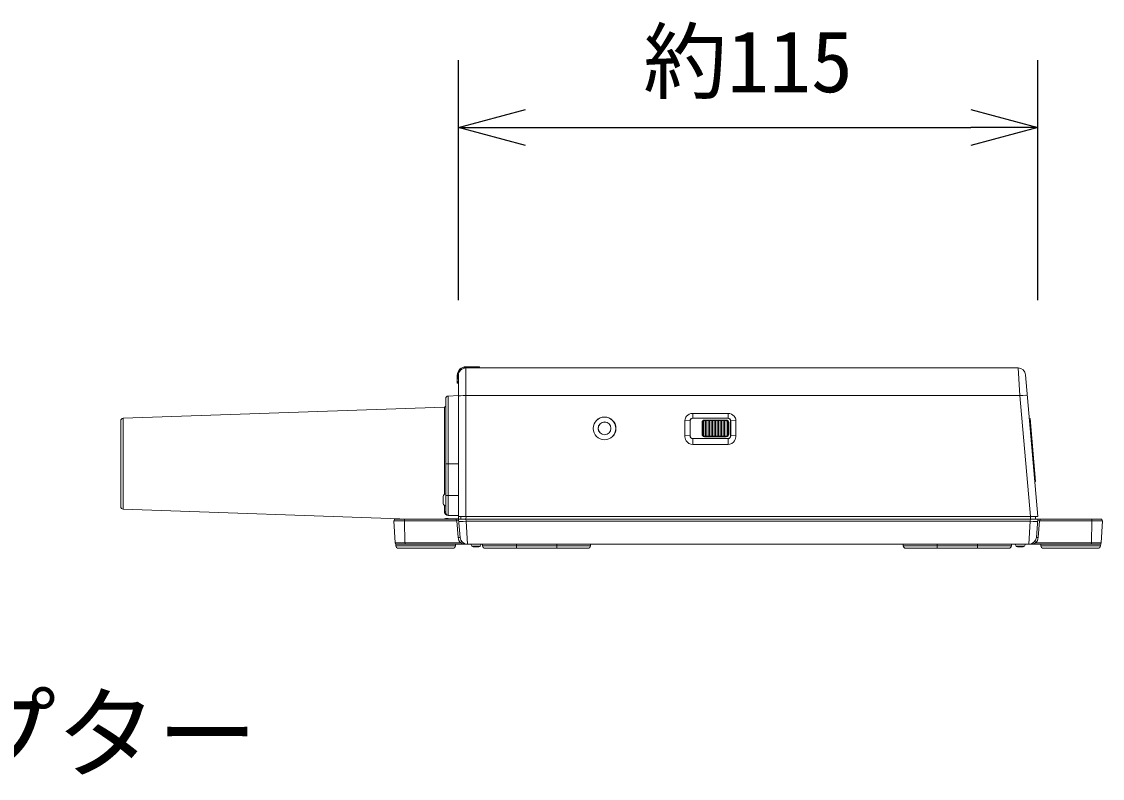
# Model space of a CAD drawing. Units: millimetres, scale not verified. Extents: x -63 to 62, y -116 to 117.
# Drawn here: x 4.11 to 36.28, y 6.1 to 28.63 of the extents above; entities that cross this region are included whole.
import ezdxf
from ezdxf.enums import TextEntityAlignment as Align

# ---------------------------------------------------------------- set-up
doc = ezdxf.new("R2010")
doc.units = ezdxf.units.MM
doc.header["$LTSCALE"] = 0.125
for name, color, linetype in [('0-0_0', 7, 'Continuous'), ('0-3_MOJI1', 7, 'Continuous'), ('0-5_SUNPO', 7, 'Continuous')]:
    doc.layers.add(name, color=color, linetype=linetype)
doc.layers.add('0-4_GAIKEI', color=1, linetype='Continuous', lineweight=18)
doc.styles.add('ＭＳ ゴシック', font='')
doc.styles.get('ＭＳ ゴシック').set_extended_font_data('MS Gothic')

# ---------------------------------------------------------------- blocks, each defined once
blk = doc.blocks.new('_OPEN30')
at = {"layer": '0-0_0'}
blk.add_line((0, 0), (-1, 0), dxfattribs=at)
blk.add_lwpolyline([(-1, 0.26795), (0, 0), (-1, -0.26795)], dxfattribs=at)
blk = doc.blocks.new('D22')
at = {"layer": '0-5_SUNPO'}
for p, q in [((81.6183, 274.2961), (81.6183, 281.4372)), ((98.8683, 274.2944), (98.8683, 281.4372)), ((83.6183, 279.4372), (96.8683, 279.4372))]:
    blk.add_line(p, q, dxfattribs=at)
at = {"layer": '0-5_SUNPO', "xscale": 2, "yscale": 2, "rotation": 180}
blk.add_blockref('_OPEN30', (81.6183, 279.4372), dxfattribs=at)
at = {"layer": '0-5_SUNPO', "xscale": 2, "yscale": 2}
blk.add_blockref('_OPEN30', (98.8683, 279.4372), dxfattribs=at)
at = {"layer": '0-5_SUNPO', "style": 'ＭＳ ゴシック'}
blk.add_text('約115', height=1.833, dxfattribs=at).set_placement((87.1183, 279.9372), align=Align.BOTTOM_LEFT)

msp = doc.modelspace()

# ---------------------------------------------------------------- linework, layer by layer
at = {"layer": '0-4_GAIKEI'}
for p, q in [((17.3392, 18.3566), (17.3393, 18.322)), ((17.7155, 18.3566), (17.3392, 18.3566)), ((17.3393, 18.3517), (17.7155, 18.3517)), ((17.7155, 18.3191), (17.7155, 18.3566)), ((17.0735, 17.8691), (17.0775, 18.0979)), ((17.0775, 18.0979), (17.1125, 18.0976)), ((17.0826, 18.0979), (17.0788, 17.8691)), ((17.336, 13.8941), (17.336, 18.3191)), ((17.3393, 18.322), (17.7155, 18.322)), ((17.7455, 18.3191), (17.7455, 18.3266)), ((17.111, 17.8691), (17.0735, 17.8691)), ((17.1109, 18.0012), (17.1087, 17.8691)), ((16.736, 17.4086), (16.736, 14.0096)), ((16.8084, 17.4835), (17.111, 17.4941)), ((16.8084, 13.9306), (16.8084, 17.4835)), ((34.1369, 13.8941), (33.8216, 17.4975)), ((7.1334, 16.8216), (16.6926, 17.1554)), ((16.6926, 17.1554), (16.6926, 14.5562)), ((7.061, 16.7467), (7.061, 14.1915)), ((7.1334, 16.8216), (7.1334, 14.1166)), ((24.0071, 16.7441), (23.8517, 16.7572)), ((23.8518, 16.3072), (23.8518, 16.7572)), ((24.0071, 16.7441), (24.011, 16.7441)), ((24.0071, 16.2941), (24.0071, 16.7441)), ((24.011, 16.2941), (24.011, 16.7441)), ((24.086, 16.9657), (24.086, 16.8191)), ((24.086, 16.9657), (25.136, 16.9657)), ((24.086, 16.823), (25.136, 16.823)), ((24.086, 16.8191), (25.136, 16.8191)), ((24.416, 16.296), (24.416, 16.742)), ((25.0835, 16.7666), (24.4385, 16.7666)), ((24.4385, 16.7487), (24.4385, 16.7666)), ((24.4385, 16.7487), (24.461, 16.7507)), ((24.461, 16.7507), (24.506, 16.7507)), ((24.461, 16.2873), (24.461, 16.7507)), ((24.566, 16.7468), (24.506, 16.7507)), ((24.506, 16.2873), (24.506, 16.7507)), ((24.566, 16.7468), (24.596, 16.7468)), ((24.566, 16.2913), (24.566, 16.7468)), ((24.596, 16.7468), (24.656, 16.7507)), ((24.596, 16.2913), (24.596, 16.7468)), ((24.656, 16.7507), (24.686, 16.7507)), ((24.656, 16.2873), (24.656, 16.7507)), ((24.746, 16.7468), (24.686, 16.7507)), ((24.686, 16.2873), (24.686, 16.7507)), ((24.746, 16.7468), (24.776, 16.7468)), ((24.746, 16.2913), (24.746, 16.7468)), ((24.776, 16.7468), (24.836, 16.7507)), ((24.776, 16.2913), (24.776, 16.7468)), ((24.836, 16.7507), (24.866, 16.7507)), ((24.836, 16.2873), (24.836, 16.7507)), ((24.926, 16.7468), (24.866, 16.7507)), ((24.866, 16.2873), (24.866, 16.7507)), ((24.926, 16.7468), (24.956, 16.7468)), ((24.926, 16.2913), (24.926, 16.7468)), ((24.956, 16.7468), (25.016, 16.7507)), ((24.956, 16.2913), (24.956, 16.7468)), ((25.016, 16.7507), (25.046, 16.7507)), ((25.016, 16.2873), (25.016, 16.7507)), ((25.0835, 16.7482), (25.046, 16.7507)), ((25.046, 16.2873), (25.046, 16.7507)), ((25.0835, 16.7482), (25.0835, 16.7666)), ((25.106, 16.296), (25.106, 16.742)), ((25.136, 16.9657), (25.136, 16.8191)), ((25.211, 16.7441), (25.211, 16.2941)), ((25.215, 16.7441), (25.211, 16.7441)), ((25.215, 16.7441), (25.3703, 16.7572)), ((25.215, 16.7441), (25.215, 16.2941)), ((25.3703, 16.7572), (25.3703, 16.3072)), ((34.1061, 16.808), (34.1285, 16.8099)), ((34.1285, 16.8099), (34.2919, 14.9421)), ((24.3635, 16.3466), (24.3635, 16.6916)), ((24.383, 16.6915), (24.3635, 16.6916)), ((24.383, 16.3465), (24.383, 16.6915)), ((24.386, 16.3293), (24.386, 16.7087)), ((25.136, 16.3293), (25.136, 16.7087)), ((25.139, 16.6915), (25.1585, 16.6916)), ((25.139, 16.3465), (25.139, 16.6915)), ((25.1585, 16.3466), (25.1585, 16.6916)), ((34.1192, 16.6585), (34.1416, 16.6605)), ((24.0071, 16.2941), (23.8518, 16.3071)), ((24.0071, 16.2941), (24.011, 16.2941)), ((25.136, 16.2191), (24.086, 16.2191)), ((24.086, 16.2191), (24.086, 16.0446)), ((25.136, 16.2151), (24.086, 16.2151)), ((24.383, 16.3465), (24.3635, 16.3466)), ((24.4385, 16.2893), (24.4385, 16.2716)), ((25.0835, 16.2716), (24.4385, 16.2716)), ((24.566, 16.2913), (24.506, 16.2873)), ((24.746, 16.2913), (24.686, 16.2873)), ((24.926, 16.2913), (24.866, 16.2873)), ((25.0835, 16.2898), (25.046, 16.2873)), ((25.0835, 16.2898), (25.0835, 16.2716)), ((25.136, 16.2191), (25.136, 16.0446)), ((25.139, 16.3465), (25.1585, 16.3466)), ((25.215, 16.2941), (25.211, 16.2941)), ((25.215, 16.2941), (25.3703, 16.3072)), ((25.136, 16.0446), (24.086, 16.0446)), ((16.736, 15.4691), (17.111, 15.4691)), ((34.2564, 15.0895), (34.2789, 15.0915)), ((34.2695, 14.9401), (34.2919, 14.9421)), ((16.661, 14.495), (16.661, 14.2832)), ((16.7347, 14.57), (16.7347, 14.2082)), ((16.7356, 14.57), (16.736, 14.5735)), ((16.736, 14.5241), (17.111, 14.5241)), ((16.6926, 14.222), (16.6926, 14.0475)), ((7.1334, 14.1166), (15.6519, 13.8191)), ((16.8084, 13.9347), (17.111, 13.9241)), ((16.8084, 13.9306), (17.111, 13.9201)), ((17.111, 13.8296), (16.8084, 13.8377)), ((17.111, 13.8941), (34.2847, 13.8941)), ((17.1874, 13.8941), (17.186, 13.8191)), ((17.3373, 13.8941), (17.336, 13.8191)), ((34.1347, 13.8941), (34.136, 13.8191)), ((17.0626, 13.7717), (15.1935, 13.7717)), ((17.111, 13.8191), (15.2385, 13.8191)), ((15.5179, 13.1117), (15.5076, 13.7717)), ((17.1063, 13.2719), (17.0626, 13.7717)), ((34.286, 13.8191), (17.111, 13.8191)), ((17.3352, 13.8191), (17.3409, 13.7537)), ((17.3409, 13.7537), (34.1312, 13.7537)), ((17.3828, 13.0691), (17.3409, 13.7537)), ((34.1312, 13.7537), (34.0892, 13.0691)), ((34.1312, 13.7537), (34.1369, 13.8191)), ((36.2336, 13.8191), (34.361, 13.8191)), ((34.4095, 13.7717), (34.3658, 13.2719)), ((36.2786, 13.7717), (34.4095, 13.7717)), ((35.9542, 13.1117), (35.9645, 13.7717)), ((36.244, 13.1117), (36.2786, 13.7717)), ((15.2477, 13.0202), (15.2446, 13.0792)), ((17.0244, 13.0202), (15.2477, 13.0202)), ((17.3828, 13.0691), (15.273, 13.0691)), ((16.9495, 12.9491), (15.3226, 12.9491)), ((17.0244, 13.0202), (17.027, 13.0691)), ((17.5105, 13.0166), (17.4802, 13.0691)), ((17.7615, 13.0166), (17.5105, 13.0166)), ((17.7226, 12.9941), (17.5495, 12.9941)), ((17.7615, 13.0166), (17.7918, 13.0691)), ((17.8278, 13.0215), (17.8262, 13.0691)), ((21.0443, 13.0215), (17.8278, 13.0215)), ((20.9693, 12.9491), (17.9028, 12.9491)), ((18.836, 12.9491), (18.836, 13.0691)), ((20.036, 12.9491), (20.036, 13.0691)), ((21.0443, 13.0215), (21.0459, 13.0691)), ((30.3528, 13.0215), (30.3512, 13.0691)), ((33.5693, 13.0215), (30.3528, 13.0215)), ((33.4943, 12.9491), (30.4278, 12.9491)), ((31.361, 12.9491), (31.361, 13.0691)), ((32.561, 12.9491), (32.561, 13.0691)), ((33.5693, 13.0215), (33.5709, 13.0691)), ((33.7105, 13.0166), (33.6802, 13.0691)), ((33.9615, 13.0166), (33.7105, 13.0166)), ((33.9226, 12.9941), (33.7495, 12.9941)), ((33.9615, 13.0166), (33.9918, 13.0691)), ((36.199, 13.0691), (34.0892, 13.0691)), ((34.3021, 13.1117), (36.244, 13.1117)), ((34.4477, 13.0202), (34.4451, 13.0691)), ((36.2244, 13.0202), (34.4477, 13.0202)), ((36.1495, 12.9491), (34.5226, 12.9491)), ((36.2244, 13.0202), (36.2275, 13.0792))]:
    msp.add_line(p, q, dxfattribs=at)
at = {"layer": '0-4_GAIKEI', "color": 7}
for p, q in [((17.111, 13.8195), (17.111, 18.0941)), ((17.336, 18.3191), (33.7677, 18.3191)), ((34.361, 13.8941), (33.9919, 18.1137)), ((34.2847, 13.8941), (34.286, 13.8191)), ((34.2847, 13.8941), (34.361, 13.8941)), ((17.111, 13.8191), (17.1587, 13.2745)), ((34.361, 13.8191), (34.286, 13.8191)), ((34.361, 13.8191), (34.3134, 13.2745)), ((34.0892, 13.0691), (17.3828, 13.0691))]:
    msp.add_line(p, q, dxfattribs=at)
at = {"layer": '0-4_GAIKEI'}
for points in [[(17.336, 17.4975), (33.8216, 17.4975), (33.7677, 18.3191)], [(24.4385, 16.2893), (24.461, 16.2873), (24.506, 16.2873)], [(24.566, 16.2913), (24.596, 16.2913), (24.656, 16.2873), (24.686, 16.2873)], [(24.746, 16.2913), (24.776, 16.2913), (24.836, 16.2873), (24.866, 16.2873)], [(24.926, 16.2913), (24.956, 16.2913), (25.016, 16.2873), (25.046, 16.2873)], [(17.17, 13.1117), (15.2281, 13.1117), (15.1935, 13.7717)]]:
    msp.add_lwpolyline(points, dxfattribs=at)
for centre, radius in [((21.461, 16.5186), 0.34), ((21.461, 16.5191), 0.3375), ((21.461, 16.5194), 0.1915), ((21.461, 16.5191), 0.1875)]:
    msp.add_circle(centre, radius, dxfattribs=at)
for centre, radius, start, end in [((17.34, 18.0941), 0.2625, 90.17143, 179.17143), ((17.34, 18.0943), 0.2574, 90.15549, 179.19306), ((17.7154, 18.3261), 0.0305, 76.06615, 89.72339), ((17.7157, 18.3217), 0.0299, 0.03563, 90.11408), ((17.7156, 18.3256), 0.0309, 67.6763, 76.71058), ((17.7196, 18.3352), 0.0206, 49.90671, 67.75924), ((17.7111, 18.3247), 0.034, 46.24026, 50.30468), ((17.6514, 18.263), 0.1199, 43.69823, 46.03662), ((17.7054, 18.3136), 0.0459, 41.54419, 44.59819), ((17.7303, 18.3353), 0.0129, 17.76717, 42.63489), ((17.7213, 18.3322), 0.0224, 14.11416, 18.25019), ((17.702, 18.3274), 0.0423, 11.90801, 14.12495), ((-30.8023, 8.2699), 49.5783, 11.70894, 11.71462), ((17.34, 18.0945), 0.2275, 90.15564, 135.35855), ((17.6592, 18.3137), 0.0869, 8.99774, 11.66032), ((17.7043, 18.3209), 0.0412, 3.34941, 8.90419), ((16.811, 17.4086), 0.075, 92, 180), ((16.691, 17.2004), 0.045, 272, 0), ((7.136, 16.7467), 0.075, 92, 180), ((24.0625, 16.7439), 0.2112, 139.96845, 176.40206), ((24.086, 16.7232), 0.2424, 89.98642, 139.79002), ((24.086, 16.7441), 0.079, 90.00424, 180.00124), ((24.086, 16.7441), 0.075, 90, 180.00001), ((24.4385, 16.6916), 0.075, 89.99999, 180), ((24.4385, 16.6915), 0.0553, 114.03265, 161.85221), ((24.4436, 16.6911), 0.0578, 95.01101, 118.44965), ((25.0835, 16.6916), 0.075, 360, 90.00001), ((25.0798, 16.6913), 0.0571, 62.62126, 86.23556), ((25.0835, 16.6915), 0.0553, 18.14779, 65.96735), ((25.1361, 16.7232), 0.2424, 40.21519, 90.01315), ((25.136, 16.7441), 0.079, 359.99877, 89.99576), ((25.136, 16.7441), 0.075, 359.99999, 90), ((25.1595, 16.7439), 0.2112, 3.59871, 40.03561), ((24.4337, 16.6915), 0.0507, 160.14965, 179.99702), ((25.0872, 16.6915), 0.0518, 0.00134, 19.39689), ((24.1114, 16.2907), 0.2601, 176.36436, 211.73274), ((24.0856, 16.2742), 0.2296, 211.62209, 270.09802), ((24.086, 16.2941), 0.079, 179.99286, 269.99583), ((24.086, 16.2941), 0.075, 179.99999, 270), ((24.4385, 16.3466), 0.075, 179.99999, 270), ((24.4337, 16.3465), 0.0507, 180.00379, 199.8465), ((24.4385, 16.3465), 0.0553, 198.14744, 245.96777), ((24.4435, 16.3469), 0.0578, 241.58877, 265.03528), ((25.0835, 16.3466), 0.075, 270, 0.00001), ((25.0798, 16.3467), 0.057, 273.72866, 297.35016), ((25.0835, 16.3465), 0.0553, 294.03223, 341.85256), ((25.0871, 16.3465), 0.0518, 340.60673, 359.99824), ((25.136, 16.2941), 0.075, 270, 0.00001), ((25.136, 16.2941), 0.079, 270.00417, 0.00714), ((25.1364, 16.2742), 0.2296, 269.90308, 328.37108), ((25.1107, 16.2907), 0.2601, 328.26004, 3.63774), ((16.736, 14.495), 0.075, 91, 180), ((7.136, 14.1915), 0.075, 180, 268), ((16.736, 14.2832), 0.075, 180, 269), ((16.7807, 13.571), 0.266, 96.84797, 101.04742), ((16.811, 14.0096), 0.075, 180, 268), ((16.795, 13.4478), 0.3901, 89.94647, 96.77361), ((16.7963, 13.3882), 0.4496, 88.45479, 90.1205), ((16.5641, 13.8238), 0.2447, 358.89979, 3.25553), ((15.2385, 13.7741), 0.045, 90, 183), ((16.7065, 13.8074), 0.0165, 125.28185, 135.05946), ((16.7151, 13.7953), 0.0314, 117.14134, 125.37269), ((16.7244, 13.7778), 0.0511, 113.0688, 117.44546), ((16.7354, 13.7521), 0.079, 108.86827, 113.08844), ((16.7491, 13.7119), 0.1215, 104.25394, 108.87454), ((16.7648, 13.6521), 0.1834, 101.04108, 104.4083), ((36.2336, 13.7741), 0.045, 357, 90), ((17.4052, 13.298), 0.3, 184.99993, 218.38454), ((34.0669, 13.298), 0.3, 321.61563, 354.99981), ((15.273, 13.1141), 0.045, 183, 270), ((15.3226, 13.0241), 0.075, 182.9822, 270), ((16.9495, 13.0241), 0.075, 270, 357.0178), ((17.3294, 13.447), 0.3712, 244.58131, 252.80962), ((17.3652, 13.5638), 0.4934, 252.83632, 261.62773), ((17.3821, 13.6702), 0.6011, 261.51497, 270.0715), ((17.5495, 13.0391), 0.045, 210, 270), ((17.7226, 13.0391), 0.045, 270, 330), ((17.9028, 13.0241), 0.075, 182, 270), ((20.9693, 13.0241), 0.075, 270, 358), ((30.4278, 13.0241), 0.075, 182, 270), ((33.4943, 13.0241), 0.075, 270, 358), ((33.7495, 13.0391), 0.045, 210, 270), ((33.9226, 13.0391), 0.045, 270, 330), ((34.09, 13.6701), 0.601, 269.92815, 278.48439), ((34.1068, 13.5638), 0.4934, 278.37157, 287.16381), ((34.1427, 13.447), 0.3712, 287.18969, 295.41855), ((34.5226, 13.0241), 0.075, 182.9822, 270), ((36.1495, 13.0241), 0.075, 270, 357.0178), ((36.199, 13.1141), 0.045, 270, 357)]:
    msp.add_arc(centre, radius, start, end, dxfattribs=at)
at = {"layer": '0-4_GAIKEI', "color": 7}
for centre, start, end in [((17.336, 18.0941), 90, 180), ((33.7677, 18.0941), 5, 90), ((17.3828, 13.2941), 185, 270), ((34.0892, 13.2941), 270, 355)]:
    msp.add_arc(centre, 0.225, start, end, dxfattribs=at)
at = {"layer": '0-4_GAIKEI'}
for centre, major_axis, ratio, start_param, end_param in [((17.7155, 18.3218), (0.03, 0), 0.008727, 0, 1.5707963), ((17.336, 17.4779), (-0.225, 0), 0.087156, 4.712389, 6.2831853), ((33.8216, 17.4779), (-0.2241, -0.0196), 0.086827, 3.1415927, 4.7047928), ((16.8126, 14.0474), (-0.12, 0.002), 0.974001, 0.0164204, 1.5523495), ((16.691, 14.0096), (0.045, 0), 0.842988, 0, 1.5358897), ((15.521, 13.7741), (0, -0.045), 0.298275, 3.1415927, 4.7647489), ((17.0397, 13.7741), (0.0135, -0.0446), 0.46427, 1.3785169, 3.0016962), ((17.0402, 13.7678), (-0.0747, -0.0065), 0.027452, 3.1415927, 4.4063394), ((17.3409, 13.7733), (0.2241, 0.0196), 0.086827, 3.1415927, 4.7047928), ((34.1312, 13.7733), (-0.2241, 0.0196), 0.086827, 1.5783925, 3.1415928), ((34.4318, 13.7678), (-0.0747, 0.0065), 0.027452, 5.0184385, 6.2831853), ((34.4324, 13.7741), (-0.0135, -0.0446), 0.46427, 3.2814893, 4.9046718), ((35.9511, 13.7741), (0, -0.045), 0.298275, 1.5184364, 3.1415927), ((17.084, 13.2679), (-0.0747, -0.0065), 0.027452, 3.1415927, 4.4063394), ((34.3881, 13.2679), (-0.0747, 0.0065), 0.027452, 5.0184357, 6.2831863), ((15.5313, 13.1141), (0, -0.045), 0.298275, 4.7647489, 6.2831853), ((17.1477, 13.1078), (-0.0588, -0.0466), 0.14931, 1.8400202, 3.1415927), ((34.3244, 13.1078), (-0.0588, 0.0466), 0.14931, 6.2831853, 7.5847577), ((35.9408, 13.1141), (0, -0.045), 0.298275, 0, 1.5184364)]:
    msp.add_ellipse(centre, major_axis=major_axis, ratio=ratio, start_param=start_param, end_param=end_param, dxfattribs=at)

# ---------------------------------------------------------------- block references
at = {"layer": '0-5_SUNPO'}
msp.add_blockref('D22', (-64.5073, -253.9606), dxfattribs=at)

# ---------------------------------------------------------------- texts
at = {"layer": '0-3_MOJI1', "style": 'ＭＳ ゴシック'}
msp.add_text('カメラ側アダプター', height=2.199, dxfattribs=at).set_placement((-15.8586, 5.6836), align=Align.BOTTOM_LEFT)

doc.saveas('drawing.dxf')
